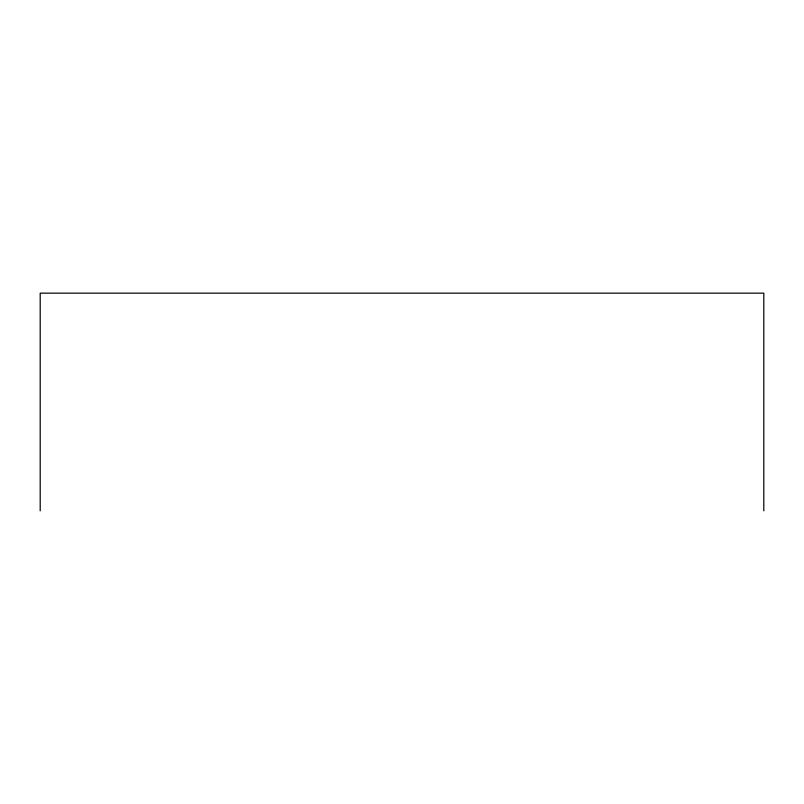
<?xml version="1.0" encoding="UTF-8"?>
<svg xmlns="http://www.w3.org/2000/svg" width="804" height="804" viewBox="0 0 804 804"><rect width="100%" height="100%" fill="white"/><g stroke="black" fill="none" stroke-linecap="round" stroke-linejoin="round"><path stroke-width="1.21" d="M763.8 510.841L763.8 293.158L40.2 293.158L40.2 510.841"/></g></svg>
